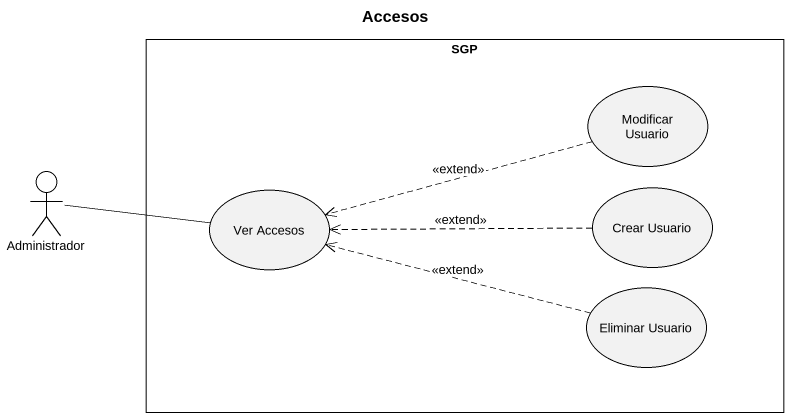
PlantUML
@startuml
title Accesos
rectangle SGP {
  usecase "Modificar Usuario" as Modificar_Usuario
  usecase "Ver Accesos" as Ver_Accesos
  usecase "Crear Usuario" as Crear_Usuario
  usecase "Eliminar Usuario" as Eliminar_Usuario
}
actor Administrador
Modificar_Usuario .left.> Ver_Accesos : <<extend>>
Administrador -right- Ver_Accesos
Crear_Usuario .left.> Ver_Accesos : <<extend>>
Eliminar_Usuario .left.> Ver_Accesos : <<extend>>
@enduml
